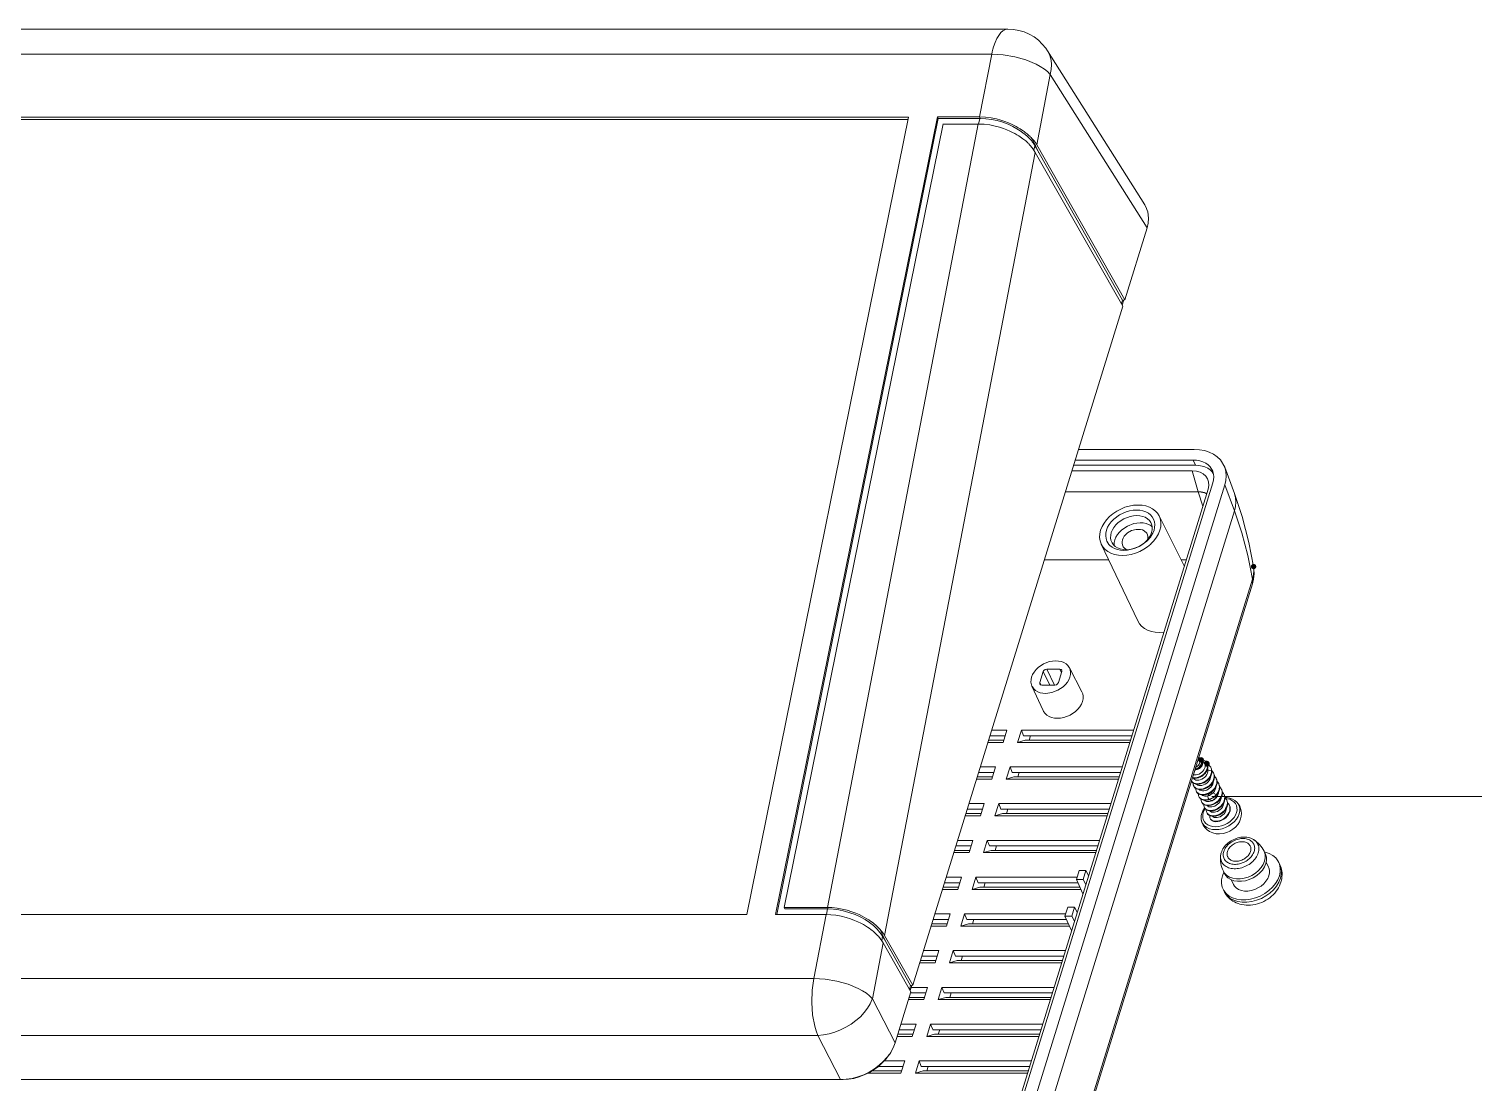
# Model space of a CAD drawing. Header units: millimetres. Extents: x 0 to 260, y 22 to 203.
# Drawn here: x 59.8 to 127.4, y 61 to 110.1 of the extents above; entities that cross this region are included whole.
import ezdxf

# ---------------------------------------------------------------- set-up
doc = ezdxf.new("R2010")
doc.units = ezdxf.units.MM

msp = doc.modelspace()

# ---------------------------------------------------------------- hatches: boundary and pattern name
h = msp.add_hatch(color=7)
edge = h.paths.add_edge_path()
edge.add_arc((116.759814, 85.059379), 0.125412, 0, 360)
h = msp.add_hatch(color=7)
edge = h.paths.add_edge_path()
edge.add_arc((114.319861, 76.060512), 0.131691, 0, 360)
h = msp.add_hatch(color=7)
edge = h.paths.add_edge_path()
edge.add_arc((114.582822, 75.900174), 0.126607, 0, 360)
h = msp.add_hatch(color=7)
edge = h.paths.add_edge_path()
edge.add_arc((114.595204, 75.874668), 0.126672, 0, 360)

# ---------------------------------------------------------------- linework, layer by layer
at = {"color": 7, "lineweight": 0}
for points in [[(105.332918, 110.071147), (43.498382, 110.071147)], [(104.667156, 109.245012), (104.735418, 109.440892), (104.820614, 109.629893), (104.903914, 109.773164), (105.006528, 109.904001), (105.102131, 109.98977), (105.213609, 110.049345), (105.332848, 110.069454)], [(107.179851, 109.051725), (107.094479, 109.176608), (106.934053, 109.371739), (106.751931, 109.547025), (106.547541, 109.701806), (106.326481, 109.831717), (106.090826, 109.935257), (105.844587, 110.010222), (105.590278, 110.055819), (105.333059, 110.071253)], [(104.578961, 108.896362), (42.744425, 108.896362)], [(104.578961, 108.896362), (104.015575, 105.983123)], [(104.578961, 108.896362), (104.60542, 109.017364), (104.635053, 109.133781), (104.667156, 109.244906)], [(107.305757, 107.959313), (107.174612, 108.092399), (107.028121, 108.20908), (106.840135, 108.331626), (106.642888, 108.438033), (106.173693, 108.632413), (105.650877, 108.779169), (105.107599, 108.868774), (104.579138, 108.896291)], [(107.179322, 109.052431), (111.696288, 101.887514)], [(107.179674, 109.051407), (107.285508, 108.837624), (107.342746, 108.630455), (107.36453, 108.416407), (107.351874, 108.18525), (107.305616, 107.958855)], [(106.675484, 104.684054), (107.305898, 107.959243)], [(107.305757, 107.959313), (111.805791, 100.819797)], [(100.712905, 105.97836), (45.427336, 105.97836)], [(100.689445, 105.858486), (45.484662, 105.858486)], [(100.713928, 105.97836), (93.190589, 68.872488)], [(94.529804, 68.868502), (102.05526, 105.982841)], [(102.092478, 105.913943), (94.581133, 68.86769)], [(102.3233, 105.653487), (94.931547, 69.197784)], [(103.953345, 105.65317), (96.936595, 69.198172)], [(102.055083, 105.983193), (104.015469, 105.983193)], [(102.055083, 105.982841), (102.092478, 105.914049)], [(104.017939, 105.913273), (102.092478, 105.913273)], [(103.953345, 105.652817), (102.323159, 105.652817)], [(106.386277, 104.642708), (106.373224, 104.657525), (106.358761, 104.673753), (106.342533, 104.691039), (106.324541, 104.709736), (106.304433, 104.73055), (106.281502, 104.752775), (106.256102, 104.777117), (106.22788, 104.803222), (106.19613, 104.831444), (106.160852, 104.862136), (106.121341, 104.895297), (106.076891, 104.930575), (106.026444, 104.969028), (105.969999, 105.00995), (105.906147, 105.054047), (105.833827, 105.101319), (105.751277, 105.151414), (105.657791, 105.204683), (105.550899, 105.260775), (105.428838, 105.319336), (105.289138, 105.379661), (105.128977, 105.441044), (104.944827, 105.501369), (104.733513, 105.558167), (104.490802, 105.60685), (104.224102, 105.641069), (103.952816, 105.652711)], [(103.968832, 105.649712), (104.022454, 105.913238)], [(104.01554, 105.983193), (104.287884, 105.971552), (104.555996, 105.937332), (104.800118, 105.887591), (105.011432, 105.830793), (105.195934, 105.770468), (105.356448, 105.709438), (105.495796, 105.64876), (105.617857, 105.590199), (105.724748, 105.534107), (105.817882, 105.480838), (105.900079, 105.431096), (105.972398, 105.383824), (106.036251, 105.340079), (106.092696, 105.29951), (106.142437, 105.26141), (106.186887, 105.226132), (106.226398, 105.193677), (106.261676, 105.163338), (106.293426, 105.135468), (106.321296, 105.10901), (106.346696, 105.085374), (106.369273, 105.063854), (106.389382, 105.043746), (106.407373, 105.025049), (106.423601, 105.008468), (106.438065, 104.993299), (106.451471, 104.979188)], [(104.046373, 105.913273), (104.015681, 105.983123)], [(104.017939, 105.913273), (104.029228, 105.913273), (104.046514, 105.913273)], [(106.468792, 104.822554), (106.423284, 104.879704), (106.368956, 104.942146), (106.30475, 105.009879), (106.22855, 105.083257), (106.137886, 105.162632), (106.029584, 105.248004), (105.900114, 105.339374), (105.745598, 105.435329), (105.560742, 105.535518), (105.339903, 105.637471), (105.089784, 105.73131), (104.826611, 105.808568), (104.563086, 105.865013), (104.302031, 105.899938), (104.046267, 105.913343)], [(106.451718, 104.978941), (106.561079, 104.753163)], [(106.675484, 104.684054), (106.611279, 104.785654), (106.53649, 104.884079), (106.451823, 104.978976)], [(106.507033, 104.770167), (106.468933, 104.822378)], [(106.528376, 104.73884), (106.506857, 104.770238)], [(106.58662, 104.644084), (106.5651, 104.681126), (106.538642, 104.723459), (106.528411, 104.738981)], [(106.560937, 104.753304), (106.571168, 104.732137)], [(106.571097, 104.732279), (106.609903, 104.652198)], [(99.596681, 67.899033), (106.607434, 104.330747)], [(106.607434, 104.330571), (106.508083, 104.485881), (106.386242, 104.642779)], [(106.545592, 104.431183), (106.586514, 104.644261)], [(106.639819, 104.549363), (106.586549, 104.644261)], [(110.677819, 97.169252), (106.607469, 104.330641)], [(106.609868, 104.652339), (106.670193, 104.527456)], [(106.722333, 104.402925), (106.639783, 104.549328)], [(106.670334, 104.527632), (106.723956, 104.416507)], [(106.675484, 104.684054), (110.772646, 97.475393)], [(106.779519, 104.302666), (106.767171, 104.323833), (106.753766, 104.347469), (106.738596, 104.373927), (106.722369, 104.402855)], [(106.724062, 104.416366), (106.735704, 104.39273)], [(106.735598, 104.392589), (106.779695, 104.301925)], [(110.667659, 97.46107), (106.779695, 104.302137)], [(111.783001, 101.72125), (111.696218, 101.887055)], [(111.800746, 101.676129), (111.783107, 101.721285)], [(111.836059, 101.56384), (111.800781, 101.676024)], [(111.836059, 101.56384), (111.874512, 101.263626), (111.857226, 101.038951), (111.806073, 100.819832)], [(110.772575, 97.475534), (111.805861, 100.819514)], [(110.612731, 97.283623), (110.667765, 97.46107)], [(110.721069, 97.468655), (110.645928, 97.225591)], [(110.667659, 97.46107), (110.772434, 97.475534)], [(100.915646, 65.578426), (110.677713, 97.169323)], [(113.954278, 90.011744), (108.466114, 90.011744)], [(108.620242, 90.510572), (113.99199, 90.510572)], [(114.056266, 89.775736), (113.948316, 90.011744)], [(113.954278, 90.011744), (114.110073, 90.003145), (114.264017, 89.975761), (114.401027, 89.932589), (114.530364, 89.870633), (114.639681, 89.795315), (114.734975, 89.703063), (114.856331, 89.506213)], [(115.216411, 90.027231), (115.067009, 90.171385), (114.895383, 90.289345), (114.692536, 90.386711), (114.478047, 90.454445), (114.236438, 90.49691), (113.991919, 90.510536)], [(115.419329, 89.684437), (115.216481, 90.027337)], [(108.312761, 89.515985), (113.902878, 89.515985)], [(114.056266, 89.775736), (108.393124, 89.775736)], [(113.902949, 89.515985), (114.175646, 88.54126)], [(114.640713, 88.664697), (114.673565, 88.836592), (114.664806, 88.99654), (114.617378, 89.141158), (114.534218, 89.267065), (114.418266, 89.37088), (114.272462, 89.44922), (114.099745, 89.498704), (113.903054, 89.51595)], [(114.831248, 89.467055), (114.73591, 89.559174), (114.626284, 89.634624), (114.497123, 89.696537), (114.36029, 89.739399), (114.206346, 89.766828), (114.050551, 89.775736)], [(114.886352, 89.3947), (114.831319, 89.46702)], [(114.856225, 89.506319), (114.864339, 89.4848), (114.898073, 89.360181), (114.909847, 89.2308), (114.898999, 89.092687), (114.867514, 88.95775)], [(115.873212, 88.452466), (115.419187, 89.684366)], [(115.423632, 88.86003), (115.473021, 89.071035), (115.489602, 89.287597), (115.471698, 89.489342), (115.419399, 89.684472)], [(114.640713, 88.664697), (102.872752, 50.583394)], [(103.058136, 50.742462), (114.867725, 88.95782)], [(103.674968, 50.841346), (115.423527, 88.859854)], [(108.011666, 88.541366), (114.175752, 88.541366)], [(114.175646, 88.541366), (114.32809, 88.524256), (114.476565, 88.48598), (114.57499, 88.446469)], [(114.175646, 88.541366), (114.323504, 88.531709), (114.468451, 88.501149), (114.579224, 88.460227)], [(114.404387, 87.877826), (114.175787, 88.541401)], [(115.423632, 88.859677), (115.86778, 87.654589)], [(109.644462, 86.751654), (109.711887, 86.922442), (109.802859, 87.082912), (109.922407, 87.242235), (110.059682, 87.385948), (110.219225, 87.519916), (110.391998, 87.636421), (110.57875, 87.736036), (110.774762, 87.816337), (110.974743, 87.874501), (111.179751, 87.911234), (111.375543, 87.92367), (111.571334, 87.912293), (111.748561, 87.878779), (111.919173, 87.819865), (112.06443, 87.742518), (112.19434, 87.641359), (112.287606, 87.537555), (112.361557, 87.419462)], [(115.867674, 87.654589), (115.920061, 87.85651), (115.939641, 88.064516), (115.924912, 88.254928), (115.877904, 88.439519), (115.873318, 88.452572)], [(116.224262, 87.39692), (115.873248, 88.452431)], [(104.164871, 49.784388), (115.867568, 87.65473)], [(112.165412, 87.017613), (112.149052, 87.141614), (112.109673, 87.260324), (112.04807, 87.367877), (111.967151, 87.461407), (111.864493, 87.542811), (111.749134, 87.605694), (111.613095, 87.653848), (111.471498, 87.681894), (111.314689, 87.69208), (111.157879, 87.682952), (110.99344, 87.654774), (110.832971, 87.608869), (110.523584, 87.465994), (110.253709, 87.263852), (110.141879, 87.147479), (110.044865, 87.018671), (109.971179, 86.889511), (109.916807, 86.751619)], [(111.992481, 87.087181), (111.981897, 87.107642), (111.914914, 87.203642), (111.829144, 87.284031), (111.72093, 87.35097), (111.602661, 87.397272), (111.465122, 87.427038), (111.324672, 87.436431), (111.17236, 87.426244), (111.022694, 87.397272), (110.726008, 87.284031), (110.463894, 87.107642), (110.355856, 87.002823), (110.262106, 86.885039), (110.191418, 86.766285), (110.140044, 86.6388)], [(112.361451, 87.419639), (113.537965, 85.096244)], [(112.361451, 87.419286), (112.375562, 87.390005), (112.425877, 87.240957), (112.446823, 87.0845), (112.437871, 86.915607), (112.400609, 86.751477)], [(115.867674, 87.654589), (116.208104, 86.632944), (116.486799, 85.573905), (116.602863, 85.029216)], [(116.759284, 85.060084), (116.540209, 86.186151), (116.224121, 87.396884)], [(109.674942, 86.101202), (109.669298, 86.113197), (109.619292, 86.262245), (109.598389, 86.418702), (109.607341, 86.58733), (109.644603, 86.751724)], [(109.916807, 86.751654), (109.887041, 86.620376), (109.879765, 86.485659), (109.895993, 86.361217), (109.935504, 86.242596), (110.029343, 86.093723)], [(110.139868, 86.638624), (110.113189, 86.516651), (110.109529, 86.392032), (110.126992, 86.288051), (110.163504, 86.189891)], [(110.306273, 86.299287), (110.358529, 86.428139), (110.430098, 86.547995), (110.524246, 86.665603), (110.632946, 86.770245), (110.892237, 86.944517), (111.185748, 87.057054), (111.33537, 87.086687), (111.487373, 87.09727), (111.627647, 87.088407), (111.765009, 87.05917), (111.941398, 86.981912)], [(111.815739, 86.580063), (111.792456, 86.620279), (111.672511, 86.730346), (111.589035, 86.768137), (111.500003, 86.790318), (111.297156, 86.791024), (111.087606, 86.732463), (110.897458, 86.622396), (110.747528, 86.471407), (110.695361, 86.388901), (110.658275, 86.299252)], [(111.837788, 86.324087), (111.848018, 86.47049), (111.815915, 86.580204)], [(111.894126, 86.391962), (111.964682, 86.510627), (112.016187, 86.638553)], [(111.991105, 86.94801), (111.941363, 86.981877)], [(112.400715, 86.751654), (112.332982, 86.580733), (112.241965, 86.420396), (112.12255, 86.260896), (111.985143, 86.117007)], [(112.054146, 86.893576), (111.990999, 86.947904)], [(112.046561, 86.884969), (112.029099, 86.988685), (111.992586, 87.08711)], [(112.000242, 86.484636), (112.072561, 86.611284)], [(112.016258, 86.638624), (112.043069, 86.762096)], [(112.043104, 86.76199), (112.046632, 86.88511)], [(112.072561, 86.611425), (112.1283, 86.751478)], [(112.128371, 86.751654), (112.158004, 86.883064), (112.165412, 87.017648)], [(111.975265, 86.107764), (111.820572, 85.97922), (111.653179, 85.866817), (111.466427, 85.766981), (111.270415, 85.687253), (111.070434, 85.62878), (110.865426, 85.592003), (110.669502, 85.579523), (110.473843, 85.590592), (110.296484, 85.62437), (110.126004, 85.683019), (109.980748, 85.760498), (109.850837, 85.861525), (109.751574, 85.97362), (109.674801, 86.101061)], [(109.674942, 86.101202), (111.372509, 82.529327)], [(110.029272, 86.093617), (110.077956, 86.041759)], [(110.07785, 86.041618), (110.180376, 85.960391), (110.295866, 85.897685), (110.432083, 85.849222), (110.573855, 85.821132), (110.730489, 85.81121), (110.887122, 85.820074)], [(110.163645, 86.189749), (110.174229, 86.169288), (110.241212, 86.073553), (110.326981, 85.992899), (110.435196, 85.926092), (110.553465, 85.879658), (110.691136, 85.850069), (110.831454, 85.840852)], [(110.27597, 86.053648), (110.279762, 86.177737), (110.306309, 86.299181)], [(110.658204, 86.299287), (110.640566, 86.214664), (110.640918, 86.12819), (110.673374, 86.018476)], [(110.673339, 86.018511), (110.696622, 85.978294), (110.750244, 85.916779), (110.816566, 85.868228), (110.87548, 85.8393)], [(110.831489, 85.840746), (110.983536, 85.850756), (111.133467, 85.879552), (111.430153, 85.993146), (111.691914, 86.169535)], [(110.887298, 85.820074), (111.211854, 85.894157), (111.406234, 85.974943)], [(111.406305, 85.975119), (111.443699, 85.994169)], [(111.443664, 85.994064), (111.521275, 86.037455), (111.791503, 86.239244)], [(111.692055, 86.169429), (111.80027, 86.274381), (111.894197, 86.392032)], [(111.791468, 86.23935), (111.973854, 86.446078)], [(111.973854, 86.446043), (112.000312, 86.484495)], [(110.019112, 85.377373), (107.033907, 85.377373)], [(113.624924, 85.377373), (113.395972, 85.377373)], [(116.702769, 84.479589), (105.2195, 47.320094)], [(116.702769, 84.479589), (116.602933, 85.029216)], [(116.700547, 84.26256), (116.752053, 84.471051)], [(116.71173, 84.310114), (116.716052, 84.395178), (116.702911, 84.479447)], [(116.759814, 85.058709), (116.774277, 84.878439), (116.755051, 84.676033), (116.703016, 84.479447)], [(116.759955, 85.058709), (116.781121, 84.739445), (116.752194, 84.470981)], [(116.700547, 84.263583), (105.217278, 47.103736)], [(116.700547, 84.263583), (116.711836, 84.310149)], [(111.372368, 82.529327), (111.449273, 82.400607), (111.548404, 82.286969), (111.680431, 82.18215), (111.828862, 82.101408), (112.004193, 82.039363), (112.186932, 82.002983), (112.384487, 81.99015), (112.582043, 82.000866)], [(106.434502, 79.914856), (106.484111, 80.037446), (106.551977, 80.15157), (106.641715, 80.263488), (106.744946, 80.363236), (106.991538, 80.528689), (107.270938, 80.635934), (107.413152, 80.663538), (107.557746, 80.673681), (107.691185, 80.665214), (107.821977, 80.637697), (107.933896, 80.594438), (108.036819, 80.531864), (108.118928, 80.456193), (108.183574, 80.365706), (108.19063, 80.353006)], [(106.451894, 79.499037), (106.406033, 79.677542), (106.409075, 79.797575), (106.434608, 79.914962)], [(108.218887, 79.914856), (108.169278, 79.792442), (108.101412, 79.678495), (108.011674, 79.566311), (107.908443, 79.466828), (107.661851, 79.301375), (107.382451, 79.194131), (107.095643, 79.156384), (106.962249, 79.164674), (106.831765, 79.192014), (106.719538, 79.235538), (106.616571, 79.297847), (106.534462, 79.373562), (106.469815, 79.464359), (106.451823, 79.498931)], [(106.811904, 79.658527), (106.970301, 80.171466)], [(107.278029, 79.54451), (106.970407, 80.171396)], [(107.139528, 80.285202), (107.067562, 80.270032), (107.006178, 80.228757), (106.970548, 80.171607)], [(107.139528, 80.285202), (107.505359, 79.540488)], [(107.139528, 80.285202), (107.742778, 80.285202)], [(107.841486, 80.171502), (107.683088, 79.658563)], [(107.838205, 80.235249), (107.805396, 80.270174), (107.742602, 80.285343)], [(107.82494, 80.117774), (107.742743, 80.285343)], [(107.841486, 80.171502), (107.841133, 80.228652)], [(108.190453, 80.353076), (108.22895, 80.25593), (108.247603, 80.152699), (108.244428, 80.032225), (108.219028, 79.914926)], [(108.19063, 80.353076), (108.773771, 79.236535)], [(106.451541, 79.499707), (106.977886, 78.355296)], [(106.811904, 79.658527), (106.812256, 79.601378)], [(106.811904, 79.658527), (106.861998, 79.556575)], [(106.815184, 79.594463), (106.847993, 79.559891)], [(106.848099, 79.559997), (106.91054, 79.544474)], [(107.513861, 79.54451), (106.910611, 79.54451)], [(107.513861, 79.54451), (107.585827, 79.559679), (107.647211, 79.601307), (107.682841, 79.658457)], [(108.803017, 78.784168), (108.829343, 78.904906), (108.83265, 79.02829), (108.813512, 79.135843), (108.773736, 79.236782)], [(106.978133, 78.354908), (106.994713, 78.321394), (107.06033, 78.228569), (107.143938, 78.150297), (107.248801, 78.085121), (107.363719, 78.039524), (107.498392, 78.010023), (107.63571, 78.000366), (107.784759, 78.009803), (107.931691, 78.037761), (108.220969, 78.147122), (108.478849, 78.318572), (108.587064, 78.422024), (108.680991, 78.538705), (108.751414, 78.657106), (108.803052, 78.784238)], [(105.210963, 77.190106), (104.503996, 77.190106)], [(105.290549, 77.44781), (104.583583, 77.44781)], [(105.290549, 77.44781), (105.114513, 76.877721)], [(105.960616, 77.44781), (105.784579, 76.877721)], [(105.960616, 77.44781), (106.061863, 77.190282)], [(111.174424, 77.44781), (105.960721, 77.44781)], [(111.094873, 77.190106), (106.061792, 77.190106)], [(106.387477, 77.190106), (106.323624, 76.983731)], [(105.114513, 76.877651), (104.407547, 76.877651)], [(105.147251, 76.983766), (104.440284, 76.983766)], [(106.143037, 76.983766), (105.784615, 76.87758)], [(110.998388, 76.877651), (105.784685, 76.877651)], [(111.031126, 76.983766), (106.143037, 76.983766)], [(104.762265, 75.738002), (104.055298, 75.738002)], [(104.762265, 75.738002), (104.585876, 75.167913)], [(105.432331, 75.738002), (105.256295, 75.167913)], [(105.432331, 75.738002), (105.533578, 75.480474)], [(110.646139, 75.738002), (105.432437, 75.738002)], [(113.913461, 75.243972), (113.932864, 75.239033), (114.010475, 75.230919), (114.094084, 75.236564), (114.180161, 75.256319), (114.265886, 75.289481), (114.347378, 75.334636), (114.422167, 75.390728), (114.487431, 75.455639), (114.5407, 75.527253), (114.580564, 75.6031), (114.604906, 75.680358), (114.608434, 75.69835)], [(113.95516, 75.21194), (114.022893, 75.205237), (114.106501, 75.211234), (114.192579, 75.23099), (114.278304, 75.263798), (114.359796, 75.308954), (114.434585, 75.365398), (114.499849, 75.429957), (114.553471, 75.501571), (114.592982, 75.577418), (114.617324, 75.655029), (114.624026, 75.696657)], [(114.499284, 75.7301), (114.479881, 75.664836), (114.447779, 75.601689), (114.403681, 75.541364), (114.349354, 75.487742), (114.287618, 75.442233), (114.220943, 75.405897), (114.151445, 75.380497), (114.082654, 75.366739), (114.01739, 75.364975), (113.958123, 75.3745)], [(114.028008, 75.613648), (114.038239, 75.616823), (114.099269, 75.641517), (114.157478, 75.675384), (114.210042, 75.717012), (114.255197, 75.765343), (114.291533, 75.818259), (114.317286, 75.873645), (114.33175, 75.929737), (114.335278, 75.985123), (114.326811, 76.037334), (114.322578, 76.05074)], [(114.25368, 75.96953), (114.244861, 75.91873), (114.225105, 75.868283), (114.194766, 75.819953), (114.155961, 75.776914), (114.110452, 75.740225), (114.060358, 75.711297)], [(114.064521, 75.59608), (114.111793, 75.616188), (114.169649, 75.649702), (114.222212, 75.691682), (114.267721, 75.740013), (114.303704, 75.79293), (114.329457, 75.848316), (114.344274, 75.904407), (114.347449, 75.959794), (114.339335, 76.012005), (114.324165, 76.051516)], [(114.108124, 75.613648), (114.122235, 75.617529), (114.181855, 75.639401), (114.238299, 75.670093), (114.288746, 75.708545), (114.33108, 75.752642), (114.363535, 75.800267), (114.385055, 75.850362)], [(114.187676, 76.130079), (114.210253, 76.107149), (114.235653, 76.066579), (114.250823, 76.020013), (114.253645, 75.969566)], [(114.311889, 76.077022), (114.278727, 76.126763), (114.24098, 76.160983), (114.203939, 76.183913)], [(114.581799, 75.902326), (114.544404, 75.960534), (114.490782, 76.013098), (114.425166, 76.053668), (114.350377, 76.081537), (114.314041, 76.089651)], [(114.322578, 76.05081), (114.315522, 76.068802)], [(114.421779, 75.979514), (114.386854, 76.0095), (114.325471, 76.053244)], [(114.335137, 76.044637), (114.369356, 76.005478), (114.389464, 75.958206), (114.394756, 75.905642), (114.385231, 75.850256)], [(114.421779, 75.979514), (114.450001, 75.949175), (114.482809, 75.894847)], [(114.482774, 75.894777), (114.583669, 75.897952)], [(114.482774, 75.894777), (114.499355, 75.842918), (114.504646, 75.787532), (114.499355, 75.730029)], [(114.583704, 75.897881), (114.596404, 75.872481)], [(114.593017, 75.876503), (114.583845, 75.898022)], [(114.608504, 75.698385), (114.613796, 75.756946), (114.60674, 75.830324), (114.594393, 75.871952)], [(114.624168, 75.696657), (114.626284, 75.731582), (114.618876, 75.804959), (114.596298, 75.87234)], [(114.770076, 75.708722), (114.763374, 75.721774), (114.716101, 75.789155), (114.652954, 75.845247), (114.599332, 75.877702)], [(114.621416, 75.680464), (114.632705, 75.64695), (114.64223, 75.586272)], [(114.781436, 75.682898), (114.770147, 75.708651)], [(114.806412, 75.562989), (114.793712, 75.645539), (114.781365, 75.682934)], [(114.816749, 75.564365), (114.806518, 75.620104), (114.782529, 75.683251)], [(104.586052, 75.167843), (103.879086, 75.167843)], [(104.618755, 75.273958), (103.911788, 75.273958)], [(104.682678, 75.480333), (103.975711, 75.480333)], [(105.614576, 75.273958), (105.256154, 75.167772)], [(110.469927, 75.167843), (105.256224, 75.167843)], [(110.566553, 75.480333), (105.533472, 75.480333)], [(110.502629, 75.273958), (105.614541, 75.273958)], [(105.859157, 75.480333), (105.795304, 75.273958)], [(113.863684, 75.079296), (113.881676, 75.048604), (113.929301, 74.998509), (113.992096, 74.961115), (114.068296, 74.937479), (114.154021, 74.928659), (114.246801, 74.936068), (114.342757, 74.958998), (114.438007, 74.997098), (114.529376, 75.049309), (114.613337, 75.113868), (114.685657, 75.188657), (114.744571, 75.271207), (114.787609, 75.359048), (114.812657, 75.448654), (114.819007, 75.537554)], [(113.869188, 75.074145), (113.916813, 75.024051), (113.979607, 74.986656), (114.055454, 74.96302), (114.141532, 74.954201), (114.234313, 74.961609), (114.330268, 74.984539), (114.425871, 75.022639), (114.516888, 75.074498), (114.600496, 75.139409), (114.673168, 75.213845), (114.732082, 75.296748), (114.775121, 75.384237), (114.800168, 75.474195), (114.806518, 75.563095)], [(113.907076, 75.224005), (113.945176, 75.213774)], [(114.642089, 75.586414), (114.638208, 75.517269), (114.619511, 75.446714), (114.586702, 75.377922), (114.541547, 75.314069), (114.485808, 75.255861), (114.421602, 75.206472), (114.352458, 75.167314), (114.280491, 75.139091), (114.208877, 75.123569), (114.141144, 75.120394), (114.079408, 75.128861), (114.026491, 75.149675), (113.984864, 75.180719), (113.961227, 75.211411)], [(113.98564, 74.830587), (114.031501, 74.76744), (114.088651, 74.724754), (114.160265, 74.695826), (114.242815, 74.681362), (114.333479, 74.682773), (114.428729, 74.699707), (114.524684, 74.732515), (114.617818, 74.779082), (114.704954, 74.839407), (114.781859, 74.910668), (114.846418, 74.990748), (114.895454, 75.076826), (114.927204, 75.166079), (114.940962, 75.255684), (114.934965, 75.342468), (114.91027, 75.423254), (114.904273, 75.435601)], [(113.987016, 74.83161), (114.019118, 74.793157), (114.076268, 74.750471), (114.147882, 74.721544), (114.230432, 74.706727), (114.321096, 74.708138), (114.416346, 74.725071), (114.512302, 74.75788), (114.605435, 74.804799), (114.692571, 74.865124), (114.769477, 74.936033), (114.833682, 75.016113), (114.883071, 75.102544), (114.914821, 75.191796), (114.928227, 75.281049), (114.922582, 75.367832), (114.903179, 75.435566)], [(114.018695, 75.582639), (114.050798, 75.591458), (114.064556, 75.596044)], [(114.107771, 74.581844), (114.136346, 74.537746), (114.187852, 74.490474), (114.254174, 74.456607), (114.332844, 74.436499), (114.421038, 74.43156), (114.514877, 74.442496), (114.610833, 74.46966), (114.70573, 74.511288), (114.795335, 74.566674), (114.876474, 74.633702), (114.945971, 74.71096), (115.001005, 74.794921), (115.03981, 74.883469), (115.060271, 74.973427), (115.061683, 75.061621), (115.043691, 75.14523), (115.026405, 75.186857)], [(114.109324, 74.582514), (114.123787, 74.563111), (114.175293, 74.516192), (114.241615, 74.481972), (114.320285, 74.461864), (114.408479, 74.457278), (114.502318, 74.468214), (114.598274, 74.495025), (114.693171, 74.536653), (114.782776, 74.592039), (114.863915, 74.659419), (114.933412, 74.736678), (114.988446, 74.820639), (115.027251, 74.909186), (115.047712, 74.999144), (115.049124, 75.086986), (115.031132, 75.170594), (115.025487, 75.186469)], [(114.756636, 75.249158), (114.732647, 75.17578), (114.692783, 75.104519), (114.640219, 75.038903), (114.578483, 74.982811), (114.507927, 74.935891), (114.43208, 74.900614), (114.35588, 74.878741), (114.283913, 74.871333), (114.217238, 74.876625), (114.158677, 74.895675), (114.112816, 74.926366)], [(114.878591, 75.000414), (114.856366, 74.931623), (114.82003, 74.863537), (114.772052, 74.800742), (114.715255, 74.745709), (114.651402, 74.699495), (114.581552, 74.662806), (114.509938, 74.637759), (114.440088, 74.624706), (114.375177, 74.623295), (114.31591, 74.633878), (114.264758, 74.655398), (114.228774, 74.68362)], [(114.642089, 75.586414), (114.806483, 75.56313)], [(114.764397, 75.310118), (114.756636, 75.249088)], [(114.806412, 75.562989), (114.81876, 75.537589)], [(114.830719, 75.548878), (114.816608, 75.562989)], [(114.81883, 75.537519), (114.816714, 75.56433)], [(114.891855, 75.461036), (114.854461, 75.521361), (114.830825, 75.548878)], [(114.886352, 75.059328), (114.878591, 75.000414)], [(114.90325, 75.435531), (114.891961, 75.460931)], [(115.013987, 75.212293), (114.994937, 75.246512), (114.940962, 75.312129)], [(115.025382, 75.186469), (115.014093, 75.212222)], [(115.136119, 74.963549), (115.084966, 75.040102), (115.063094, 75.063385)], [(113.950856, 74.985598), (113.954736, 74.910103), (113.973081, 74.856128)], [(113.973222, 74.856058), (113.98698, 74.831716)], [(113.973222, 74.856058), (113.985569, 74.830658)], [(114.072811, 74.735478), (114.072811, 74.686795), (114.089039, 74.620826), (114.095389, 74.607067)], [(114.095354, 74.606997), (114.109465, 74.582655)], [(114.095354, 74.606997), (114.107701, 74.581949)], [(114.194766, 74.486064), (114.193708, 74.464545), (114.20288, 74.396106), (114.217344, 74.358359)], [(114.217309, 74.358253), (114.230714, 74.33497)], [(114.217309, 74.358253), (114.230009, 74.333206)], [(114.229903, 74.3331), (114.243309, 74.309817), (114.288464, 74.257958), (114.349495, 74.2188), (114.423931, 74.1934), (114.50895, 74.182817), (114.601025, 74.188108), (114.696981, 74.208922), (114.792584, 74.245258), (114.884659, 74.295706), (114.969325, 74.3585), (115.043409, 74.432231), (115.104439, 74.514428), (115.149242, 74.601564), (115.176759, 74.691169), (115.185225, 74.780422), (115.174642, 74.865794), (115.148536, 74.938114)], [(114.231103, 74.334123), (114.275905, 74.283323), (114.337289, 74.244165), (114.411725, 74.218765), (114.496391, 74.208534), (114.588819, 74.213473), (114.684422, 74.23464), (114.780025, 74.270623), (114.8721, 74.32107), (114.956766, 74.384218), (115.031203, 74.457948), (115.09188, 74.539793), (115.136683, 74.626929), (115.1642, 74.716534), (115.172666, 74.805787), (115.162436, 74.891159), (115.147619, 74.937726)], [(115.000723, 74.751671), (114.97885, 74.683232), (114.942514, 74.615146), (114.894536, 74.552351), (114.837386, 74.496965), (114.773886, 74.451104), (114.704742, 74.414768), (114.633128, 74.389368), (114.563278, 74.375962), (114.497661, 74.374551), (114.438395, 74.384782), (114.387595, 74.406301), (114.350553, 74.435229)], [(114.351858, 74.084356), (114.396661, 74.021915), (114.453811, 73.979581), (114.524367, 73.950301), (114.606211, 73.935484), (114.696169, 73.93619), (114.790714, 73.952418), (114.886317, 73.984168), (114.97945, 74.030381), (115.066233, 74.089295), (115.143844, 74.159498), (115.208756, 74.23852), (115.258497, 74.324245), (115.291658, 74.412793), (115.306828, 74.502045), (115.302594, 74.588476), (115.279664, 74.669615), (115.270492, 74.68937)], [(114.353234, 74.085415), (114.381456, 74.05049), (114.437195, 74.007098), (114.507398, 73.976759), (114.58889, 73.961237), (114.678848, 73.960884), (114.773745, 73.976759), (114.869701, 74.007804), (114.963187, 74.053312), (115.050676, 74.112226), (115.12864, 74.182076), (115.194256, 74.261451), (115.244704, 74.346823), (115.27857, 74.435723), (115.294092, 74.525329), (115.290212, 74.612112), (115.269398, 74.689017)], [(115.122854, 74.502962), (115.100982, 74.434524), (115.064999, 74.367143), (115.017021, 74.304349), (114.960224, 74.248963), (114.896371, 74.202749), (114.827579, 74.166413), (114.755965, 74.14066), (114.686115, 74.127254), (114.620499, 74.125843), (114.561232, 74.136074), (114.510432, 74.15724), (114.471626, 74.187226)], [(114.47399, 73.835295), (114.509268, 73.78379), (114.56289, 73.738634), (114.630976, 73.706531), (114.710704, 73.68854), (114.799251, 73.68607), (114.89309, 73.699123), (114.988693, 73.727698), (115.082884, 73.770737), (115.171079, 73.827534), (115.250807, 73.89562), (115.31854, 73.973231), (115.371809, 74.057545), (115.408498, 74.14574), (115.427196, 74.234992), (115.427196, 74.322481), (115.407793, 74.404679), (115.392623, 74.440662)], [(114.475542, 73.836318), (114.489653, 73.817268), (114.540806, 73.770349), (114.607128, 73.735777), (114.685445, 73.715668), (114.773287, 73.711082), (114.866773, 73.721666), (114.962728, 73.748124), (115.057273, 73.789399), (115.146878, 73.844079), (115.228017, 73.91146), (115.297867, 73.988013), (115.353253, 74.071621), (115.392412, 74.159816), (115.413578, 74.249421), (115.415695, 74.337616), (115.398762, 74.420871), (115.391706, 74.440274)], [(115.008484, 74.809914), (115.000723, 74.751706)], [(115.130615, 74.564628), (115.122854, 74.502892)], [(115.147478, 74.937726), (115.136189, 74.963479)], [(115.258074, 74.714806), (115.226677, 74.767017), (115.181874, 74.817817)], [(115.26774, 74.693815), (115.258215, 74.714982)], [(115.380206, 74.466097), (115.362919, 74.497142), (115.310003, 74.563111)], [(115.391565, 74.440239), (115.380276, 74.465991)], [(104.154182, 73.770525), (103.447215, 73.770525)], [(104.233768, 74.028194), (103.526802, 74.028194)], [(104.233768, 74.028194), (104.057732, 73.458105)], [(104.904011, 74.028194), (104.727622, 73.458105)], [(110.117643, 74.028194), (104.90394, 74.028194)], [(104.904011, 74.028194), (105.005258, 73.770666)], [(110.038056, 73.770525), (105.004976, 73.770525)], [(105.330696, 73.770525), (105.266843, 73.56415)], [(114.317039, 74.239755), (114.319861, 74.169199), (114.339264, 74.10958)], [(114.339441, 74.109509), (114.353199, 74.085521)], [(114.339441, 74.109509), (114.351788, 74.084462)], [(114.476918, 73.830462), (114.46951, 73.819879), (114.39719, 73.70064), (114.347096, 73.576815)], [(114.418181, 73.612728), (114.4651, 73.726675), (114.502494, 73.791586)], [(114.438994, 73.98893), (114.438994, 73.940952), (114.455222, 73.874983), (114.461572, 73.860872)], [(114.461396, 73.860766), (114.474096, 73.835366)], [(114.461572, 73.860766), (114.475683, 73.836424)], [(114.56095, 73.738493), (114.560244, 73.713446), (114.570475, 73.64536), (114.583528, 73.612199)], [(115.244809, 74.254219), (115.222937, 74.18578), (115.187659, 74.119105), (115.140034, 74.056311), (115.083237, 74.000924), (115.019384, 73.954358), (114.950946, 73.918022), (114.880037, 73.892622), (114.810187, 73.878863), (114.743865, 73.877099), (114.683893, 73.886977), (114.633093, 73.908144), (114.594993, 73.937424)], [(114.596122, 73.586552), (114.622227, 73.545629), (114.672674, 73.498004), (114.737938, 73.463079), (114.815549, 73.442266), (114.902686, 73.436268), (114.995466, 73.446499), (115.091422, 73.471899), (115.185613, 73.512116), (115.275572, 73.565738), (115.357416, 73.63206), (115.427619, 73.707907), (115.484063, 73.79081), (115.52428, 73.878652), (115.546858, 73.967904), (115.550738, 74.055746), (115.535569, 74.139354), (115.514755, 74.191918)], [(114.599367, 73.584823), (114.645581, 73.534376), (114.70767, 73.495923), (114.782812, 73.471581), (114.867831, 73.461704), (114.959906, 73.468054), (115.055509, 73.489573), (115.151112, 73.526615), (115.242481, 73.577415), (115.326795, 73.640915), (115.400173, 73.714998), (115.460145, 73.797195), (115.504242, 73.884331), (115.531053, 73.973937), (115.539167, 74.062484), (115.527878, 74.147856), (115.513767, 74.191601)], [(115.366941, 74.005475), (115.345069, 73.937036), (115.309791, 73.870714), (115.263224, 73.808625), (115.206427, 73.753239), (115.142574, 73.706672), (115.073783, 73.669631), (115.00358, 73.644231), (114.93373, 73.63012), (114.867408, 73.628003), (114.807083, 73.637881), (114.75593, 73.659047), (114.717477, 73.688328)], [(114.751979, 73.29992), (114.809482, 73.257586), (114.880743, 73.228659), (114.963293, 73.214547), (115.053604, 73.215959), (115.148854, 73.232892), (115.244457, 73.264995), (115.33759, 73.311914), (115.424373, 73.371886), (115.501279, 73.442795), (115.565837, 73.522875), (115.614873, 73.6086), (115.646976, 73.697853), (115.660734, 73.787106), (115.655443, 73.873536), (115.635687, 73.942681)], [(115.489073, 73.756732), (115.467201, 73.688293), (115.431923, 73.621971), (115.385709, 73.560587), (115.329617, 73.505554), (115.266117, 73.458634), (115.196973, 73.421593), (115.12677, 73.39584), (115.057626, 73.381729), (114.991303, 73.379259), (114.930273, 73.388784), (114.878767, 73.409951), (114.838551, 73.44029)], [(115.006085, 73.187595), (115.09816, 73.194298), (115.193763, 73.216523), (115.28866, 73.253565), (115.379676, 73.30507), (115.463285, 73.368923), (115.53631, 73.442654), (115.595929, 73.524498), (115.639674, 73.611281), (115.665779, 73.700887), (115.67354, 73.789434), (115.662251, 73.874101), (115.636851, 73.943245)], [(115.252571, 74.311051), (115.244809, 74.254254)], [(115.374526, 74.060262), (115.367118, 74.005581)], [(115.502337, 74.217354), (115.449773, 74.29567), (115.428607, 74.317895)], [(115.9764, 74.103653), (115.885383, 74.180912), (115.776022, 74.241942), (115.650786, 74.284981), (115.513908, 74.307559), (115.435592, 74.311439)], [(115.471857, 74.266601), (115.525479, 74.259899), (115.646482, 74.230265), (115.753374, 74.181935), (115.843685, 74.115965), (115.913888, 74.035179), (115.962218, 73.94134), (115.986913, 73.837271), (115.987618, 73.726851), (115.964335, 73.612551)], [(115.496834, 73.815646), (115.489073, 73.756732)], [(115.513697, 74.191495), (115.502408, 74.217248)], [(115.624292, 73.96861), (115.587956, 74.027171), (115.549856, 74.069857)], [(115.635652, 73.942787), (115.624363, 73.968539)], [(116.154165, 73.326096), (116.182387, 73.44851), (116.191206, 73.568454), (116.18274, 73.686987), (116.155929, 73.80164), (116.112537, 73.910296), (116.052212, 74.011543), (115.976365, 74.103618)], [(115.9764, 74.103653), (116.031786, 74.035567), (116.086467, 73.929734), (116.114336, 73.812612), (116.115042, 73.687728), (116.088583, 73.559317)], [(104.057732, 73.458035), (103.350766, 73.458035)], [(104.09047, 73.56415), (103.383503, 73.56415)], [(105.086256, 73.56415), (104.727834, 73.457964)], [(109.941607, 73.458035), (104.727904, 73.458035)], [(109.974345, 73.56415), (105.086256, 73.56415)], [(114.347202, 73.576921), (114.324624, 73.479907), (114.316157, 73.384304), (114.322154, 73.291876)], [(114.322225, 73.291982), (114.348331, 73.188618), (114.403011, 73.082785), (114.482033, 72.991416), (114.583633, 72.917332), (114.704283, 72.863004), (114.840456, 72.829491), (114.988622, 72.818202), (115.143139, 72.829491), (115.300125, 72.863004), (115.454642, 72.917332), (115.60175, 72.991416), (115.737569, 73.082785), (115.857514, 73.188618), (115.957703, 73.305741), (116.035667, 73.430624), (116.088583, 73.559388)], [(114.322225, 73.291982), (114.354681, 73.156516), (114.411125, 73.029163), (114.491558, 72.912393), (114.593864, 72.810793), (114.71275, 72.729302), (114.858094, 72.665449), (115.010847, 72.62876), (115.178769, 72.618529), (115.344222, 72.636521), (115.506853, 72.680618), (115.659253, 72.747999), (115.798247, 72.836193), (115.918897, 72.940968), (116.021556, 73.061971), (116.098461, 73.188266), (116.1542, 73.326202)], [(114.418181, 73.612728), (114.394897, 73.498428), (114.39525, 73.387656), (114.420297, 73.283939), (114.468628, 73.1901), (114.538831, 73.108961), (114.628789, 73.043344), (114.736033, 72.995014), (114.857036, 72.965381), (114.987917, 72.955503), (115.125147, 72.965381), (115.264494, 72.995014), (115.401725, 73.043344), (115.532253, 73.108961), (115.652903, 73.1901), (115.759089, 73.283939), (115.847989, 73.387656), (115.917133, 73.498428), (115.964053, 73.612728)], [(114.583527, 73.612057), (114.597639, 73.587716)], [(114.583527, 73.612057), (114.596228, 73.586657)], [(114.751979, 73.29992), (114.726579, 73.368006), (114.719523, 73.439972), (114.72164, 73.470664)], [(114.751979, 73.29992), (114.768207, 73.284045), (114.785493, 73.269228), (114.804543, 73.25547), (114.826062, 73.242064), (114.851462, 73.229011), (114.881448, 73.215959), (114.916726, 73.204317), (114.958001, 73.194439), (115.005979, 73.187736)], [(103.705484, 72.318421), (102.998517, 72.318421)], [(103.705484, 72.318421), (103.529095, 71.748332)], [(104.37555, 72.318421), (104.199514, 71.748332)], [(104.37555, 72.318421), (104.476797, 72.060894)], [(109.589358, 72.318421), (104.375656, 72.318421)], [(116.749795, 72.362166), (116.69582, 72.391446), (116.638317, 72.416494), (116.577286, 72.437308), (116.512728, 72.453535), (116.445348, 72.465177), (116.376203, 72.471527), (116.306, 72.472938), (116.234386, 72.469763), (116.16242, 72.461296), (116.090453, 72.448244), (116.018839, 72.430252), (115.948284, 72.408027), (115.879139, 72.381569), (115.811053, 72.350877), (115.745436, 72.315952), (115.681936, 72.277852), (115.621611, 72.235871), (115.564109, 72.190363), (115.509781, 72.142032), (115.459334, 72.090527), (115.413473, 72.037257), (115.371492, 71.981519), (115.33445, 71.923663), (115.3027, 71.865102), (115.275889, 71.80513), (115.25437, 71.744099)], [(116.785284, 71.803719), (116.79869, 71.854519), (116.806451, 71.904966), (116.809273, 71.95506), (116.806804, 72.003391), (116.799042, 72.051016), (116.78599, 72.096524), (116.767998, 72.139916), (116.745067, 72.180838), (116.717551, 72.219291), (116.685095, 72.254216), (116.648054, 72.286319), (116.607484, 72.314894), (116.562681, 72.340294), (116.514351, 72.361107), (116.463198, 72.378041), (116.409223, 72.390741), (116.352779, 72.399207), (116.294217, 72.403794), (116.234245, 72.403794), (116.173215, 72.399207), (116.111479, 72.390741), (116.049742, 72.378041), (115.987654, 72.361107), (115.926623, 72.340294), (115.866651, 72.314894), (115.80809, 72.286319), (115.751645, 72.254216), (115.697317, 72.219291), (115.646165, 72.180838), (115.597481, 72.139916), (115.552679, 72.096524), (115.511756, 72.051016), (115.474715, 72.003391), (115.441906, 71.95506), (115.414037, 71.904966), (115.390754, 71.854519), (115.372762, 71.803719)], [(117.247952, 71.816101), (117.203855, 71.898651), (117.153408, 71.978379), (117.097669, 72.054579), (117.036638, 72.126193), (116.971022, 72.193221), (116.900819, 72.255309), (116.827088, 72.311401), (116.74983, 72.362201)], [(116.97529, 71.73274), (116.990813, 71.792006), (117.000338, 71.850568), (117.004571, 71.90807), (117.002807, 71.964867), (116.995046, 72.019901), (116.981993, 72.073523), (116.962943, 72.124323), (116.938601, 72.173006), (116.908968, 72.218867), (116.87369, 72.261554), (116.834179, 72.300359), (116.789376, 72.33599), (116.749865, 72.362095)], [(103.529236, 71.748262), (102.822269, 71.748262)], [(103.561974, 71.854342), (102.855007, 71.854342)], [(103.625897, 72.060717), (102.91893, 72.060717)], [(104.557795, 71.854342), (104.199373, 71.748156)], [(109.413287, 71.748262), (104.199584, 71.748262)], [(109.509772, 72.060717), (104.476691, 72.060717)], [(109.446025, 71.854342), (104.557936, 71.854342)], [(104.802376, 72.060717), (104.738523, 71.854342)], [(115.226747, 71.614594), (115.222867, 71.557444), (115.224631, 71.501), (115.232039, 71.445614), (115.245444, 71.392344), (115.264142, 71.341544), (115.288836, 71.292861), (115.318469, 71.247), (115.353394, 71.204314), (115.393258, 71.165508), (115.437708, 71.129878), (115.486744, 71.098128), (115.539661, 71.070964), (115.596458, 71.047681), (115.656431, 71.028983), (115.719225, 71.014872), (115.785194, 71.005347), (115.852575, 71.000761), (115.922072, 71.000761), (115.992628, 71.005347), (116.064242, 71.014872), (116.135856, 71.028983), (116.207469, 71.047681), (116.278378, 71.070964), (116.348228, 71.098128), (116.416667, 71.129878), (116.483342, 71.165508), (116.547194, 71.204314), (116.608578, 71.247), (116.666433, 71.292861), (116.720761, 71.341544), (116.771208, 71.392344), (116.817422, 71.445614), (116.85905, 71.501), (116.896092, 71.557444), (116.927842, 71.6153), (116.9543, 71.673861), (116.975467, 71.732775)], [(115.254299, 71.744099), (115.242305, 71.700707), (115.233133, 71.657669), (115.226783, 71.61463)], [(115.372621, 71.803719), (115.359215, 71.752566), (115.351101, 71.702119), (115.348632, 71.652024), (115.351101, 71.603694), (115.358863, 71.556069), (115.371915, 71.51056), (115.389554, 71.467169), (115.412837, 71.426246), (115.440354, 71.387794), (115.47281, 71.352869), (115.509499, 71.320766), (115.550421, 71.292191), (115.595224, 71.267144), (115.643201, 71.24633), (115.694707, 71.229044), (115.748682, 71.216344), (115.805126, 71.207877), (115.863688, 71.203291), (115.92366, 71.203291), (115.984338, 71.207877), (116.046426, 71.216344), (116.108162, 71.229044), (116.169899, 71.24633), (116.231282, 71.267144), (116.291254, 71.292191), (116.349815, 71.320766), (116.40626, 71.352869), (116.460235, 71.387794), (116.51174, 71.426246), (116.560424, 71.467169), (116.605226, 71.51056), (116.646149, 71.556069), (116.68319, 71.603694), (116.715646, 71.652024), (116.743868, 71.702119), (116.767151, 71.752566), (116.785143, 71.803719)], [(115.556418, 71.547037), (115.54654, 71.569615), (115.534546, 71.605599), (115.52749, 71.642993), (115.524668, 71.682151), (115.526432, 71.722015), (115.532429, 71.762585), (115.54266, 71.80386)], [(115.542801, 71.803719), (115.557617, 71.844288), (115.576667, 71.884857), (115.599598, 71.925074), (115.626409, 71.96388), (115.657101, 72.001627), (115.690967, 72.037257), (115.728009, 72.071477), (115.767873, 72.10358), (115.810206, 72.133213), (115.854656, 72.160024), (115.901223, 72.184013), (115.948848, 72.20518), (115.997884, 72.222819), (116.047273, 72.237282), (116.097015, 72.248219), (116.146404, 72.255274), (116.195793, 72.259155), (116.24377, 72.259155), (116.29069, 72.255274), (116.335492, 72.248219), (116.378531, 72.237282), (116.419101, 72.222819), (116.457201, 72.20518), (116.491773, 72.184013), (116.52317, 72.160024), (116.55104, 72.133213), (116.575381, 72.10358), (116.59549, 72.071477), (116.601487, 72.060188)], [(116.615104, 71.803719), (116.600287, 71.762796), (116.581237, 71.722227), (116.558307, 71.68201), (116.531496, 71.643205), (116.500804, 71.605457), (116.466938, 71.569827), (116.429896, 71.535607), (116.390032, 71.503505), (116.347699, 71.473871), (116.302896, 71.44706), (116.256682, 71.423071), (116.209057, 71.401905), (116.160021, 71.384619), (116.110632, 71.370155), (116.06089, 71.358866), (116.011501, 71.35181), (115.962112, 71.34793), (115.914135, 71.34793), (115.867215, 71.35181), (115.82206, 71.358866), (115.779374, 71.370155), (115.738804, 71.384619), (115.700704, 71.401905), (115.666132, 71.423071), (115.634382, 71.44706), (115.606512, 71.473871), (115.582524, 71.503505), (115.562415, 71.535607), (115.556418, 71.546896)], [(116.601487, 72.060012), (116.611365, 72.037434), (116.623006, 72.001451), (116.630415, 71.964056), (116.633237, 71.924898), (116.631473, 71.885034), (116.625476, 71.844464), (116.615245, 71.803542)], [(117.272611, 71.351387), (117.30295, 71.503434), (117.299423, 71.649837), (117.261675, 71.786362), (117.247917, 71.815995)], [(117.303444, 71.703106), (117.248058, 71.815995)], [(117.931812, 71.289016), (117.891948, 71.364158), (117.786115, 71.501035), (117.648884, 71.615335), (117.483784, 71.703882), (117.295754, 71.764207), (117.272117, 71.769146)], [(117.328068, 71.238357), (117.358407, 71.390051), (117.354879, 71.536807), (117.317132, 71.672979), (117.303374, 71.702612)], [(115.226747, 71.614594), (115.219339, 71.522872), (115.218633, 71.431503), (115.224631, 71.339428), (115.236978, 71.246647), (115.256028, 71.154572), (115.282133, 71.063556), (115.314942, 70.97395), (115.353747, 70.886814)], [(117.272611, 71.351387), (117.209111, 71.19934), (117.114567, 71.052584), (116.992859, 70.916412), (116.846809, 70.794704), (116.682767, 70.691692), (116.50532, 70.611259), (116.32117, 70.556226), (116.136314, 70.528356), (115.957103, 70.528356), (115.789181, 70.556226), (115.63925, 70.611259), (115.511545, 70.691692), (115.41065, 70.794704), (115.353853, 70.886779)], [(117.328068, 71.238357), (117.264568, 71.08631), (117.170376, 70.939554), (117.048315, 70.803382), (116.902265, 70.681321), (116.738224, 70.578662), (116.560776, 70.498229), (116.376626, 70.443196), (116.191771, 70.415326), (116.01256, 70.415326), (115.844637, 70.443196), (115.694707, 70.498229), (115.567001, 70.578662), (115.466107, 70.681321), (115.40931, 70.773749)], [(117.4502, 71.07368), (117.340133, 71.298047)], [(117.471543, 70.673031), (117.497648, 70.803558), (117.494473, 70.930206), (117.462018, 71.047681), (117.450376, 71.073433)], [(117.957318, 70.673031), (117.996476, 70.857886), (117.998593, 71.038156), (117.963315, 71.2089), (117.931918, 71.288981)], [(117.984517, 71.174292), (117.931953, 71.288945)], [(118.028614, 70.376768), (118.051192, 70.460729), (118.068478, 70.547159), (118.078709, 70.63359), (118.082589, 70.718609), (118.08012, 70.802571), (118.0713, 70.885121), (118.056131, 70.966259), (118.034964, 71.044929), (118.0078, 71.121129), (117.984517, 71.174751)], [(118.009846, 70.559683), (118.049005, 70.744539), (118.051121, 70.924455), (118.015844, 71.094494), (117.98868, 71.16505)], [(103.097401, 70.350909), (102.390434, 70.350909)], [(103.176987, 70.608613), (102.470021, 70.608613)], [(103.176987, 70.608613), (103.000951, 70.038524)], [(103.84723, 70.608613), (103.670841, 70.038524)], [(108.550322, 70.608613), (103.847089, 70.608613)], [(103.84723, 70.608613), (103.948477, 70.351086)], [(108.583377, 70.350909), (103.94823, 70.350909)], [(104.274091, 70.350909), (104.210238, 70.144534)], [(108.827641, 70.495619), (108.515432, 70.495619)], [(108.515503, 70.495619), (108.644972, 70.914366)], [(108.515503, 70.495619), (108.823478, 69.839805)], [(108.644866, 70.914542), (108.957075, 70.914542)], [(108.827641, 70.495619), (108.95711, 70.914366)], [(108.827641, 70.495619), (108.955346, 70.267371)], [(109.086368, 70.690952), (108.957251, 70.914613)], [(115.352301, 70.022932), (115.304323, 70.136879), (115.269045, 70.307623), (115.271162, 70.48754), (115.31032, 70.673101)], [(115.376078, 70.839083), (115.310109, 70.672925)], [(117.957318, 70.673031), (117.882176, 70.487822), (117.772815, 70.307553), (117.632409, 70.136808), (117.46484, 69.981586), (117.27434, 69.844708), (117.066554, 69.730408), (116.847126, 69.641861), (116.621348, 69.581536), (116.396629, 69.550844), (116.177907, 69.550844), (115.971884, 69.581536), (115.783501, 69.641861), (115.618754, 69.730408), (115.481523, 69.844708), (115.37569, 69.981586), (115.352407, 70.022861)], [(115.40931, 70.77329), (115.353924, 70.886532)], [(115.410509, 69.911313), (115.43979, 69.858749), (115.484592, 69.788899), (115.535392, 69.722929), (115.591837, 69.660488), (115.65322, 69.601927), (115.720248, 69.547952), (115.792567, 69.49821), (115.869473, 69.45376), (115.950965, 69.414602), (116.03669, 69.380382), (116.126295, 69.35216), (116.219781, 69.330288), (116.316442, 69.314413), (116.415926, 69.304888), (116.517526, 69.302418), (116.620537, 69.306652), (116.724606, 69.317941), (116.829029, 69.336638), (116.933098, 69.362038), (117.036109, 69.394493), (117.137709, 69.433652), (117.236487, 69.47916), (117.33209, 69.531371), (117.423812, 69.588874), (117.511301, 69.652374), (117.593498, 69.720107), (117.670756, 69.792779), (117.741665, 69.869332), (117.806576, 69.948707), (117.864784, 70.03161), (117.91629, 70.116277), (117.96074, 70.20306), (117.998487, 70.290549), (118.028473, 70.376627)], [(118.009846, 70.559683), (117.934705, 70.37518), (117.825696, 70.195264), (117.685644, 70.025225), (117.518074, 69.870002), (117.32828, 69.733477), (117.120846, 69.61953), (116.901771, 69.531336), (116.677052, 69.471011), (116.452333, 69.440319), (116.234316, 69.440319), (116.028646, 69.471011), (115.840969, 69.531336), (115.676574, 69.61953), (115.539696, 69.733477), (115.433863, 69.870002), (115.42328, 69.887994)], [(115.817403, 70.272381), (115.708748, 70.49322)], [(117.471543, 70.673031), (117.416862, 70.54215), (117.335371, 70.415503), (117.22989, 70.298028), (117.104301, 70.1929), (116.962837, 70.104353), (116.810084, 70.034856), (116.651334, 69.987936), (116.491879, 69.963242), (116.337362, 69.963242), (116.192723, 69.987936), (116.063254, 70.034856), (115.953187, 70.104353), (115.866404, 70.1929), (115.817368, 70.272275)], [(103.000951, 70.038454), (102.293984, 70.038454)], [(103.033689, 70.144569), (102.326722, 70.144569)], [(104.029475, 70.144569), (103.671053, 70.038383)], [(108.729956, 70.038454), (103.671123, 70.038454)], [(108.680356, 70.144569), (104.029334, 70.144569)], [(115.410509, 69.911313), (115.352301, 70.022791)], [(115.410686, 69.911313), (115.423386, 69.888029)], [(94.93183, 69.198172), (96.936666, 69.198172)], [(94.961992, 69.128252), (94.932006, 69.198102)], [(96.939135, 69.128252), (94.962169, 69.128252)], [(96.890205, 68.864692), (96.943474, 69.128217)], [(96.967569, 69.128252), (96.936877, 69.198102)], [(96.937407, 69.198172), (97.15119, 69.190764), (97.387198, 69.16607), (97.629557, 69.123384), (97.862743, 69.066234), (98.071587, 69.001322), (98.253621, 68.933589), (98.412018, 68.866209), (98.548896, 68.799886), (98.668487, 68.736386), (98.772909, 68.675709), (98.863926, 68.618206), (98.944007, 68.564231), (99.013857, 68.514136), (99.075593, 68.467217), (99.129921, 68.42312), (99.178251, 68.382197), (99.220584, 68.34445), (99.258332, 68.309172), (99.291493, 68.277422), (99.321479, 68.247436), (99.34829, 68.21992), (99.372632, 68.194167)], [(96.939135, 69.128252), (96.950424, 69.128252), (96.96771, 69.128252)], [(96.96704, 69.128252), (97.218615, 69.115243), (97.468337, 69.082391), (97.727364, 69.028328), (97.981629, 68.955744), (98.227912, 68.865653), (98.467051, 68.757835), (98.690536, 68.6367), (98.903437, 68.497838), (99.086926, 68.354654), (99.255862, 68.194802), (99.445304, 67.960205)], [(107.987042, 68.785811), (108.116511, 69.204558)], [(108.116582, 69.204734), (108.42879, 69.204734)], [(108.299321, 68.785811), (108.42879, 69.204558)], [(108.558048, 68.981144), (108.428578, 69.204805)], [(37.903961, 68.872629), (93.189531, 68.872629)], [(96.874542, 68.867796), (94.529981, 68.867796)], [(96.874542, 68.868149), (96.303042, 65.889999)], [(99.30765, 67.857687), (99.284367, 67.884146), (99.258261, 67.912015), (99.228981, 67.941649), (99.196525, 67.974104), (99.159483, 68.009029), (99.117503, 68.046776), (99.069878, 68.087346), (99.016256, 68.13109), (98.955578, 68.17801), (98.886433, 68.22881), (98.807411, 68.282432), (98.7171, 68.339582), (98.613383, 68.400612), (98.494497, 68.464465), (98.357972, 68.530787), (98.200633, 68.598874), (98.0186, 68.66696), (97.809756, 68.732576), (97.574806, 68.791137), (97.329978, 68.834882), (97.091147, 68.860282), (96.874542, 68.868043)], [(102.472631, 68.328646), (101.765664, 68.328646)], [(102.505369, 68.434761), (101.798402, 68.434761)], [(102.569116, 68.641101), (101.862149, 68.641101)], [(102.648702, 68.898805), (101.941736, 68.898805)], [(102.648702, 68.898805), (102.472666, 68.328716)], [(103.318945, 68.898805), (103.142556, 68.328716)], [(103.50119, 68.434761), (103.142768, 68.328575)], [(108.201672, 68.328646), (103.142838, 68.328646)], [(108.022002, 68.898805), (103.318769, 68.898805)], [(103.318945, 68.898805), (103.420192, 68.641278)], [(108.055093, 68.641101), (103.419945, 68.641101)], [(108.151895, 68.434761), (103.501225, 68.434761)], [(103.745594, 68.641101), (103.681742, 68.434726)], [(107.987042, 68.785811), (108.295017, 68.129997)], [(108.299321, 68.785811), (107.987112, 68.785811)], [(108.299321, 68.785811), (108.427026, 68.557563)], [(99.385155, 67.760885), (99.307544, 67.857546)], [(99.596681, 67.899033), (99.532475, 68.000633), (99.457686, 68.099058), (99.371961, 68.195014)], [(99.372067, 68.194978), (99.482487, 67.967084)], [(99.465236, 67.648596), (99.391505, 67.753018)], [(99.507781, 67.859063), (99.445339, 67.960311)], [(99.52863, 67.545585), (99.46513, 67.648596)], [(99.466788, 67.646162), (99.50771, 67.85924)], [(99.482487, 67.96726), (99.492012, 67.946799)], [(99.492117, 67.94694), (99.591601, 67.741271)], [(99.572904, 67.742964), (99.50764, 67.859028)], [(99.637321, 67.629299), (99.572763, 67.742894)], [(99.591671, 67.741271), (99.656582, 67.607568)], [(99.596681, 67.899033), (100.915717, 65.578461)], [(99.700539, 67.516975), (99.637391, 67.629158)], [(99.656618, 67.607603), (99.700715, 67.516939)], [(99.029802, 64.952809), (99.52863, 67.545726)], [(100.82089, 65.272144), (99.528665, 67.545444)], [(100.810554, 65.563962), (99.700715, 67.516939)], [(102.040796, 66.931328), (101.333829, 66.931328)], [(102.120383, 67.188997), (101.413416, 67.188997)], [(102.120383, 67.188997), (101.943994, 66.618908)], [(102.790449, 67.188997), (102.614413, 66.618908)], [(102.790449, 67.188997), (102.891696, 66.931469)], [(108.004257, 67.188997), (102.790554, 67.188997)], [(107.924671, 66.931328), (102.89159, 66.931328)], [(103.21731, 66.931328), (103.153457, 66.724953)], [(101.94417, 66.618838), (101.237203, 66.618838)], [(101.976908, 66.724953), (101.269941, 66.724953)], [(102.972694, 66.724953), (102.614271, 66.618767)], [(107.828045, 66.618838), (102.614342, 66.618838)], [(107.860783, 66.724953), (102.972694, 66.724953)], [(33.580881, 65.889858), (96.303006, 65.889858)], [(96.494353, 63.245047), (96.411627, 63.460066), (96.346892, 63.681434), (96.249173, 64.202134), (96.207898, 64.770106), (96.226242, 65.346192), (96.303147, 65.889823)], [(96.303006, 65.889858), (96.83182, 65.862341), (97.374745, 65.772383), (97.897562, 65.62598), (98.366756, 65.431599), (98.56418, 65.325061), (98.752342, 65.202647), (98.898525, 65.085701), (99.029626, 64.95288)], [(100.755767, 65.38655), (100.810448, 65.563997)], [(100.864141, 65.571546), (100.788999, 65.328482)], [(100.810554, 65.563962), (100.915682, 65.578426)], [(99.02377, 64.935911), (98.92852, 64.718468), (98.806811, 64.513989), (98.65009, 64.306468), (98.472731, 64.116409), (98.266003, 63.933273), (98.0434, 63.769981), (97.801703, 63.623446), (97.5481, 63.498342), (97.288015, 63.397007), (97.019992, 63.319484), (96.75876, 63.269433), (96.494353, 63.245047)], [(99.02377, 64.935911), (99.029767, 64.952845)], [(100.086724, 62.896432), (99.029802, 64.952774)], [(100.086901, 62.896432), (100.821031, 65.272038)], [(101.41585, 64.90903), (100.708883, 64.90903)], [(101.448588, 65.015145), (100.741621, 65.015145)], [(101.512335, 65.22152), (100.805368, 65.22152)], [(101.591921, 65.478872), (100.835566, 65.478872)], [(101.591921, 65.478872), (101.415885, 64.909136)], [(102.262164, 65.478872), (102.085775, 64.909136)], [(102.444409, 65.015145), (102.085987, 64.908959)], [(107.299725, 64.90903), (102.086022, 64.90903)], [(107.475796, 65.478872), (102.262093, 65.478872)], [(102.262164, 65.478872), (102.363411, 65.221697)], [(107.396209, 65.22152), (102.363129, 65.22152)], [(107.332462, 65.015145), (102.444374, 65.015145)], [(102.68899, 65.22152), (102.625137, 65.015145)], [(101.063601, 63.769064), (100.356635, 63.769064)], [(101.063601, 63.769064), (100.887212, 63.199328)], [(101.733667, 63.769064), (101.557631, 63.199328)], [(101.733667, 63.769064), (101.834915, 63.511889)], [(106.947476, 63.769064), (101.733773, 63.769064)], [(96.494353, 63.245047), (33.772228, 63.245047)], [(96.494353, 63.245047), (97.55057, 61.188706)], [(100.061078, 62.81995), (100.08683, 62.896503)], [(100.887389, 63.199257), (100.180422, 63.199257)], [(100.920127, 63.305337), (100.21316, 63.305337)], [(100.984015, 63.511712), (100.277048, 63.511712)], [(101.915913, 63.305337), (101.55749, 63.199151)], [(106.77144, 63.199257), (101.557737, 63.199257)], [(106.867889, 63.511712), (101.834809, 63.511712)], [(106.804178, 63.305337), (101.916089, 63.305337)], [(102.160529, 63.511712), (102.096676, 63.305337)], [(99.806831, 62.353825), (99.667131, 62.157063), (99.506264, 61.976706), (99.318013, 61.804682), (99.113622, 61.652503), (98.890623, 61.517168), (98.655717, 61.403794), (98.413623, 61.313572), (98.163592, 61.247161), (97.918323, 61.207694), (97.670408, 61.193892)], [(99.821647, 62.362786), (99.553536, 62.041758), (99.348264, 61.854565), (99.125264, 61.688274), (98.88198, 61.540857), (98.625731, 61.416988), (98.3615, 61.318872), (98.088803, 61.246949), (97.672172, 61.191916)], [(100.030598, 62.741387), (99.881725, 62.453873), (99.821753, 62.362856)], [(100.030598, 62.741387), (100.060936, 62.820056)], [(100.359069, 61.489449), (98.813549, 61.489449)], [(100.391807, 61.595564), (99.008918, 61.595564)], [(100.455695, 61.801904), (99.294703, 61.801904)], [(100.535281, 62.059256), (99.567612, 62.059256)], [(100.535281, 62.059256), (100.358893, 61.489519)], [(101.387592, 61.595564), (101.02917, 61.489378)], [(106.242944, 61.489449), (101.029241, 61.489449)], [(101.205348, 62.059256), (101.029311, 61.489519)], [(101.205348, 62.059256), (101.306595, 61.802081)], [(106.419156, 62.059256), (101.205453, 62.059256)], [(106.339605, 61.801904), (101.306524, 61.801904)], [(106.275681, 61.595564), (101.387592, 61.595564)], [(101.632209, 61.801904), (101.568356, 61.595529)], [(97.550464, 61.188671), (34.530594, 61.188671)], [(97.550111, 61.188671), (97.595972, 61.189376)], [(97.595937, 61.189376), (97.625923, 61.190082)], [(97.625923, 61.190046), (97.672137, 61.19181)]]:
    msp.add_lwpolyline(points, dxfattribs=at)
at = {"color": 4, "lineweight": 0, "true_color": 0x00ffff}
msp.add_lwpolyline([(114.820383, 74.354478), (127.378566, 74.354478)], dxfattribs=at)
msp.add_circle((114.820418, 74.354478), 0.181945, dxfattribs=at)

doc.saveas('drawing.dxf')
